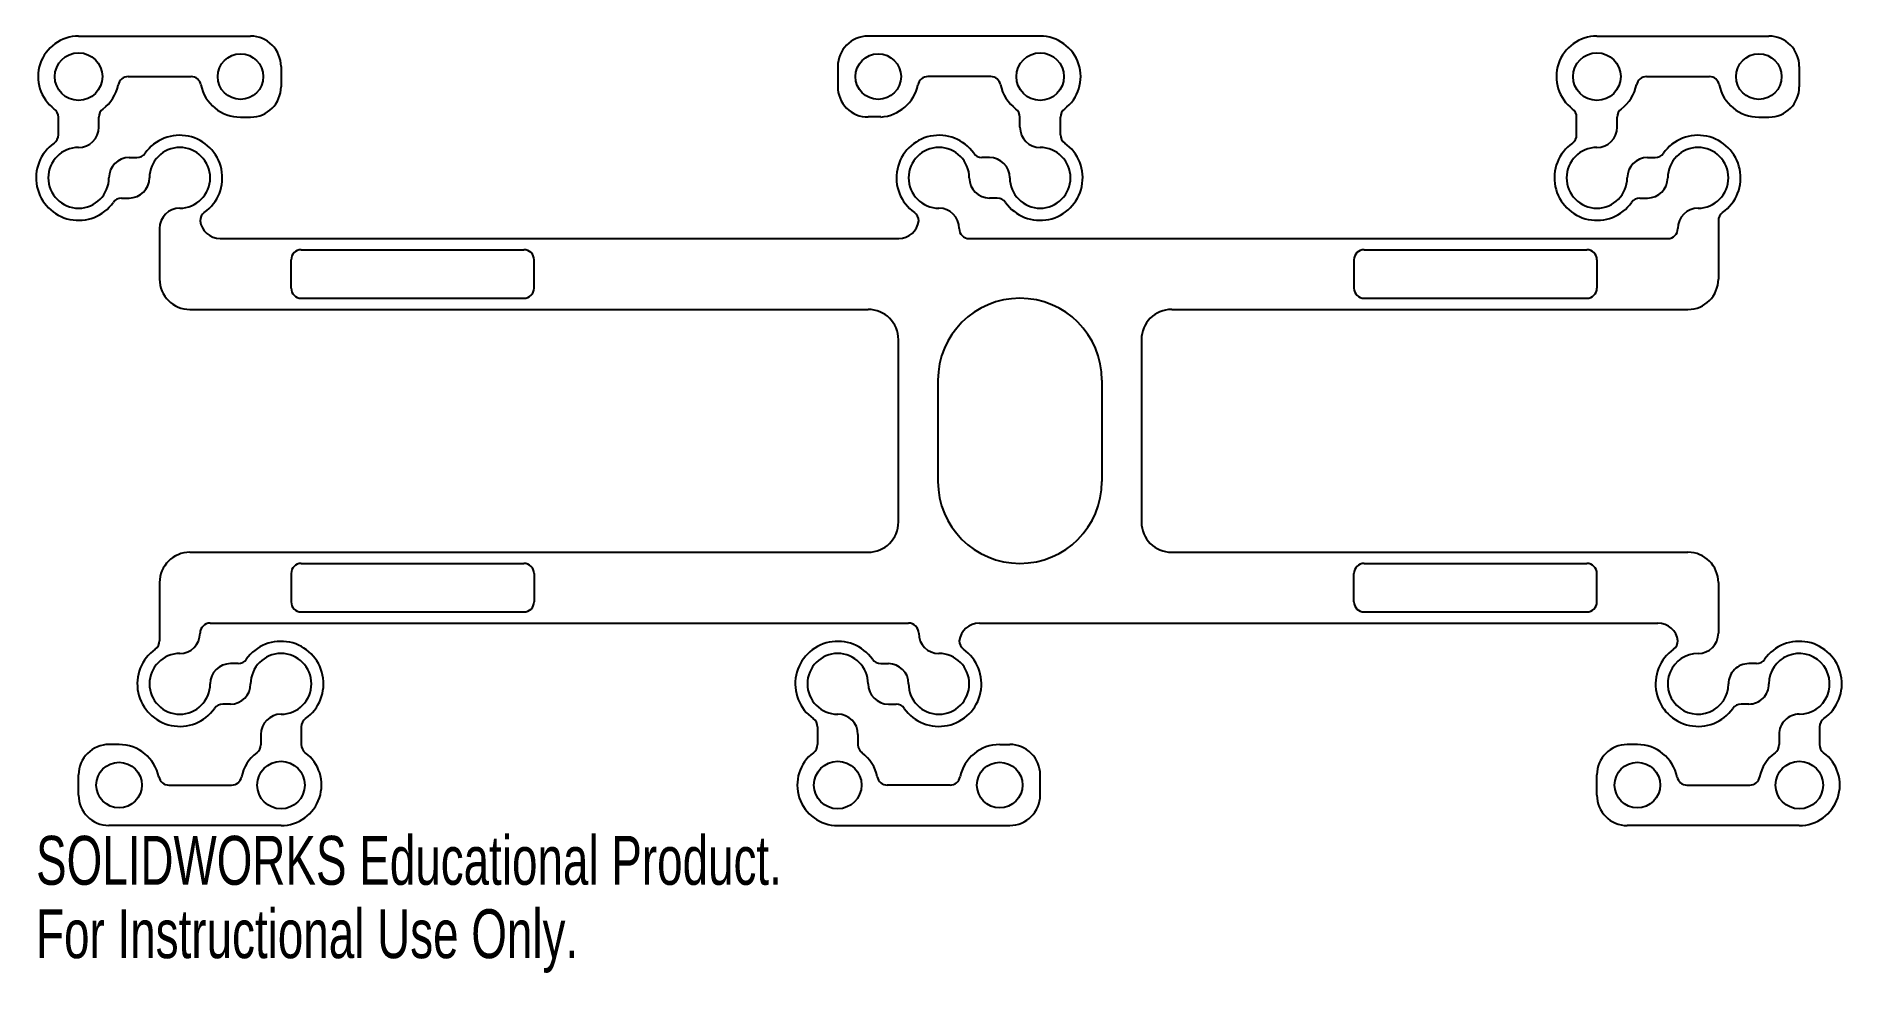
# Model space of a CAD drawing. Header units: millimetres. Extents: x -58 to 121, y -110 to -18.
import ezdxf

# ---------------------------------------------------------------- set-up
doc = ezdxf.new("R2010")
doc.units = ezdxf.units.MM
doc.styles.add('SLDTEXTSTYLE0', font='TXT', dxfattribs={"width": 0.7})

msp = doc.modelspace()

# ---------------------------------------------------------------- linework, layer by layer
at = {"color": 7, "linetype": 'Continuous', "lineweight": 25}
for p, q in [((-53.52, -17.92), (-36.52, -17.92)), ((41.48, -17.92), (24.48, -17.92)), ((96.48, -17.92), (113.48, -17.92)), ((-33.52, -20.92), (-33.52, -22.92)), ((21.48, -20.92), (21.48, -22.91)), ((116.48, -20.92), (116.48, -22.92)), ((-48.62, -21.92), (-42.41, -21.92)), ((36.59, -21.92), (30.38, -21.92)), ((101.38, -21.92), (107.59, -21.92)), ((-55.52, -27.67), (-55.52, -25.92)), ((-51.52, -26.92), (-51.52, -25.92)), ((-37.52, -25.92), (-36.52, -25.92)), ((25.75, -25.91), (24.49, -25.91)), ((39.48, -26.92), (39.48, -25.92)), ((43.48, -27.67), (43.48, -25.92)), ((94.48, -27.67), (94.48, -25.92)), ((98.48, -26.92), (98.48, -25.92)), ((112.48, -25.92), (113.48, -25.92)), ((-48.52, -29.92), (-47.76, -29.92)), ((36.48, -29.92), (35.73, -29.92)), ((101.48, -29.92), (102.24, -29.92)), ((-49.27, -33.92), (-48.52, -33.92)), ((37.24, -33.92), (36.48, -33.92)), ((100.73, -33.92), (101.48, -33.92)), ((-45.52, -36.92), (-45.52, -41.92)), ((108.48, -36.17), (108.48, -41.92)), ((-39.53, -37.92), (27.5, -37.92)), ((-31.52, -39.02), (-9.52, -39.02)), ((34.48, -37.92), (103.48, -37.92)), ((73.48, -39.02), (95.48, -39.02)), ((-32.52, -42.82), (-32.52, -40.02)), ((-8.52, -42.82), (-8.52, -40.02)), ((72.48, -40.02), (72.48, -42.82)), ((96.48, -40.02), (96.48, -42.82)), ((-31.52, -43.82), (-9.52, -43.82)), ((73.48, -43.82), (95.48, -43.82)), ((-42.52, -44.92), (24.48, -44.92)), ((54.48, -44.92), (105.48, -44.92)), ((27.48, -65.92), (27.48, -47.92)), ((51.48, -47.92), (51.48, -65.92)), ((31.38, -51.92), (31.38, -61.92)), ((47.58, -51.92), (47.58, -61.92)), ((-42.52, -68.92), (24.48, -68.92)), ((54.48, -68.92), (105.48, -68.92)), ((-32.52, -71.02), (-32.52, -73.82)), ((-31.52, -70.02), (-9.52, -70.02)), ((-8.52, -71.02), (-8.52, -73.82)), ((72.48, -73.82), (72.48, -71.02)), ((73.48, -70.02), (95.48, -70.02)), ((96.48, -73.82), (96.48, -71.02)), ((-45.52, -71.92), (-45.52, -77.67)), ((108.48, -71.92), (108.48, -76.92)), ((-31.52, -74.82), (-9.52, -74.82)), ((73.48, -74.82), (95.48, -74.82)), ((-40.52, -75.92), (28.48, -75.92)), ((35.47, -75.92), (102.5, -75.92)), ((-37.76, -79.92), (-38.52, -79.92)), ((25.73, -79.92), (26.48, -79.92)), ((112.24, -79.92), (111.48, -79.92)), ((-38.52, -83.92), (-39.27, -83.92)), ((26.48, -83.92), (27.24, -83.92)), ((111.48, -83.92), (110.73, -83.92)), ((-35.52, -86.92), (-35.52, -87.93)), ((-31.52, -86.17), (-31.52, -87.92)), ((19.48, -86.17), (19.48, -87.92)), ((23.48, -86.92), (23.48, -87.93)), ((114.48, -86.92), (114.48, -87.92)), ((118.48, -86.17), (118.48, -87.92)), ((-49.51, -87.91), (-50.52, -87.91)), ((37.48, -87.91), (38.48, -87.91)), ((100.48, -87.92), (99.48, -87.92)), ((-53.52, -92.91), (-53.52, -90.91)), ((41.48, -92.91), (41.48, -90.91)), ((96.48, -92.92), (96.48, -90.92)), ((-44.61, -91.92), (-38.4, -91.92)), ((32.58, -91.92), (26.37, -91.92)), ((105.38, -91.92), (111.59, -91.92)), ((-33.52, -95.92), (-50.52, -95.91)), ((21.49, -95.92), (38.48, -95.91)), ((116.48, -95.92), (99.48, -95.92))]:
    msp.add_line(p, q, dxfattribs=at)
for centre, radius in [((-53.52, -21.92), 2.35), ((41.48, -21.92), 2.35), ((96.48, -21.92), 2.35), ((-37.52, -21.92), 2.25), ((25.48, -21.92), 2.25), ((112.48, -21.92), 2.25), ((-49.52, -91.92), 2.25), ((-33.52, -91.92), 2.35), ((21.48, -91.92), 2.35), ((37.48, -91.92), 2.25), ((100.48, -91.92), 2.25), ((116.48, -91.92), 2.35)]:
    msp.add_circle(centre, radius, dxfattribs=at)
for centre, radius, start, end in [((-53.52, -21.92), 4, 90, 233.1301), ((-36.52, -20.92), 3, 0, 90), ((24.48, -20.92), 3, 90, 180), ((41.48, -21.92), 4, 306.8699, 90), ((96.48, -21.92), 4, 90, 233.1301), ((113.48, -20.92), 3, 0, 90), ((-53.52, -21.92), 4, 306.8699, 348.463), ((-48.62, -22.92), 1, 90, 168.463), ((-42.41, -22.92), 1, 11.537, 90), ((-37.52, -21.92), 4, 191.537, 270), ((-36.52, -22.92), 3, 270, 0), ((24.48, -22.91), 3, 180, 270.1149), ((25.48, -21.92), 4, 273.7452, 348.463), ((30.38, -22.92), 1, 90, 168.463), ((36.59, -22.92), 1, 11.537, 90), ((41.48, -21.92), 4, 191.537, 233.1301), ((96.48, -21.92), 4, 306.8699, 348.4631), ((101.38, -22.92), 1, 90, 168.4631), ((107.59, -22.92), 1, 11.537, 90), ((112.48, -21.92), 4, 191.537, 270), ((113.48, -22.92), 3, 270, 0), ((-56.52, -25.92), 1, 0, 53.1301), ((-50.52, -25.92), 1, 126.8699, 180), ((38.48, -25.92), 1, 0, 53.1301), ((44.48, -25.92), 1, 126.8699, 180), ((93.48, -25.92), 1, 0, 53.1301), ((99.48, -25.92), 1, 126.8699, 180), ((-53.52, -31.92), 4.2, 125.2344, 324.7656), ((-56.52, -27.67), 1, 305.2344, 0), ((-53.52, -26.92), 2, 270, 0), ((-43.52, -31.92), 4.2, 305.2344, 144.7656), ((31.48, -31.92), 4.2, 35.2344, 234.7656), ((41.48, -31.92), 4.2, 215.2344, 54.7656), ((41.48, -26.92), 2, 180, 270), ((44.48, -27.67), 1, 180, 234.7656), ((96.48, -31.92), 4.2, 125.2344, 324.7656), ((93.48, -27.67), 1, 305.2344, 0), ((96.48, -26.92), 2, 270, 0), ((106.48, -31.92), 4.2, 305.2344, 144.7656), ((-53.52, -31.92), 3, 90, 0), ((-48.52, -31.92), 2, 90, 180), ((-47.76, -28.92), 1, 270, 324.7656), ((-43.52, -31.92), 3, 270, 180), ((31.48, -31.92), 3, 0, 270), ((35.73, -28.92), 1, 215.2344, 270), ((36.48, -31.92), 2, 0, 90), ((41.48, -31.92), 3, 180, 90), ((96.48, -31.92), 3, 90, 0), ((101.48, -31.92), 2, 90, 180), ((102.24, -28.92), 1, 270, 324.7656), ((106.48, -31.92), 3, 270, 180), ((-48.52, -31.92), 2, 270, 0), ((36.48, -31.92), 2, 180, 270), ((101.48, -31.92), 2, 270, 0), ((-49.27, -34.92), 1, 90, 144.7656), ((-43.52, -36.92), 2, 90, 180), ((-40.52, -36.17), 1, 125.2344, 180), ((28.48, -36.17), 1, 0, 54.7656), ((31.48, -36.92), 2, 0, 90), ((37.24, -34.92), 1, 35.2344, 90), ((100.73, -34.92), 1, 90, 144.7656), ((106.48, -36.92), 2, 90, 180), ((109.48, -36.17), 1, 125.2344, 180), ((-39.53, -35.92), 2, 187.1043, 270), ((27.5, -35.92), 2, 270, 352.8957), ((34.48, -36.92), 1, 180, 270), ((103.48, -36.92), 1, 270, 0), ((-31.52, -40.02), 1, 90, 180), ((-9.52, -40.02), 1, 0, 90), ((73.48, -40.02), 1, 90, 180), ((95.48, -40.02), 1, 0, 90), ((-42.52, -41.92), 3, 180, 270), ((105.48, -41.92), 3, 270, 0), ((-31.52, -42.82), 1, 180, 270), ((-9.52, -42.82), 1, 270, 0), ((39.48, -51.92), 8.1, 0, 180), ((73.48, -42.82), 1, 180, 270), ((95.48, -42.82), 1, 270, 0), ((24.48, -47.92), 3, 0, 90), ((54.48, -47.92), 3, 90, 180), ((39.48, -61.92), 8.1, 180, 0), ((24.48, -65.92), 3, 270, 0), ((54.48, -65.92), 3, 180, 270), ((-42.52, -71.92), 3, 90, 180), ((105.48, -71.92), 3, 0, 90), ((-31.52, -71.02), 1, 90, 180), ((-9.52, -71.02), 1, 0, 90), ((73.48, -71.02), 1, 90, 180), ((95.48, -71.02), 1, 0, 90), ((-31.52, -73.82), 1, 180, 270), ((-9.52, -73.82), 1, 270, 0), ((73.48, -73.82), 1, 180, 270), ((95.48, -73.82), 1, 270, 0), ((-40.52, -76.92), 1, 90, 180), ((28.48, -76.92), 1, 0, 90), ((35.47, -77.92), 2, 90, 172.8957), ((102.5, -77.92), 2, 7.0751, 90), ((-43.52, -81.92), 4.2, 125.2344, 324.7656), ((-46.52, -77.67), 1, 305.2344, 0), ((-43.52, -76.92), 2, 270, 0), ((-33.52, -81.92), 4.2, 305.2344, 144.7656), ((21.48, -81.92), 4.2, 35.2344, 234.7656), ((31.48, -81.92), 4.2, 215.2344, 54.7656), ((31.48, -76.92), 2, 180, 270), ((34.48, -77.67), 1, 180, 234.7656), ((106.48, -81.92), 4.2, 125.2316, 324.7826), ((103.48, -77.67), 1, 305.2316, 0.0169), ((106.48, -76.92), 2, 270.0036, 0), ((116.48, -81.92), 4.2, 305.2343, 144.7677), ((-43.52, -81.92), 3, 90, 360), ((-38.52, -81.92), 2, 90, 180), ((-37.76, -78.92), 1, 270, 324.7656), ((-33.52, -81.92), 3, 270, 180), ((21.48, -81.92), 3, 0, 270), ((25.73, -78.92), 1, 215.2344, 270), ((26.48, -81.92), 2, 0, 90), ((31.48, -81.92), 3, 180, 90), ((106.48, -81.92), 3, 90.0036, 0.0145), ((111.48, -81.92), 2, 89.9999, 180.0145), ((112.24, -78.92), 1, 269.9999, 324.7677), ((116.48, -81.92), 3, 269.9999, 180.0018), ((-38.52, -81.92), 2, 270, 360), ((26.48, -81.92), 2, 180, 270), ((111.48, -81.92), 2, 269.9999, 0.0018), ((-39.27, -84.92), 1, 90, 144.7656), ((-33.52, -86.92), 2, 90, 180), ((-30.52, -86.17), 1, 125.2344, 180), ((18.48, -86.17), 1, 0, 54.7656), ((21.48, -86.92), 2, 0, 90), ((27.24, -84.92), 1, 35.2344, 90), ((110.73, -84.92), 1, 89.9999, 144.7826), ((116.48, -86.92), 2, 89.9999, 180), ((119.48, -86.17), 1, 125.2343, 180), ((-50.52, -90.91), 3, 89.9874, 179.999), ((-49.52, -91.92), 4, 11.5287, 89.9869), ((-33.52, -91.92), 3.99, 126.982, 168.4325), ((-36.52, -87.93), 1, 306.982, 0), ((-33.52, -91.92), 4, 269.9874, 53.1301), ((-30.52, -87.92), 1, 180, 233.1301), ((21.48, -91.92), 4, 126.8699, 270.0126), ((18.48, -87.92), 1, 306.8699, 0), ((24.48, -87.93), 1, 180, 233.018), ((21.48, -91.92), 3.99, 11.5675, 53.018), ((37.48, -91.92), 4, 90.0131, 168.4713), ((38.48, -90.91), 3, 0.001, 90.0126), ((99.48, -90.92), 3, 90, 180), ((100.48, -91.92), 4, 11.537, 90), ((116.48, -91.92), 4, 126.8699, 168.463), ((113.48, -87.92), 1, 306.8699, 0), ((116.48, -91.92), 4, 270, 53.1301), ((119.48, -87.92), 1, 180, 233.1301), ((-44.61, -90.92), 1, 191.5287, 270), ((-38.4, -90.92), 1, 270, 348.4325), ((26.37, -90.92), 1, 191.5675, 270), ((32.58, -90.92), 1, 270, 348.4713), ((105.38, -90.92), 1, 191.537, 270), ((111.59, -90.92), 1, 270, 348.463), ((-50.52, -92.91), 3, 179.999, 269.9874), ((38.48, -92.91), 3, 270.0126, 0.001), ((99.48, -92.92), 3, 180, 270)]:
    msp.add_arc(centre, radius, start, end, dxfattribs=at)

# ---------------------------------------------------------------- texts
at = {"color": 7, "linetype": 'Continuous', "char_height": 4.8336, "attachment_point": 1, "style": 'SLDTEXTSTYLE0'}
for s, insert in [('SOLIDWORKS Educational Product.', (-57.72, -96.94)), ('For Instructional Use Only.', (-57.72, -104.19))]:
    msp.add_mtext(s, dxfattribs=dict(at, insert=insert))

doc.saveas('drawing.dxf')
